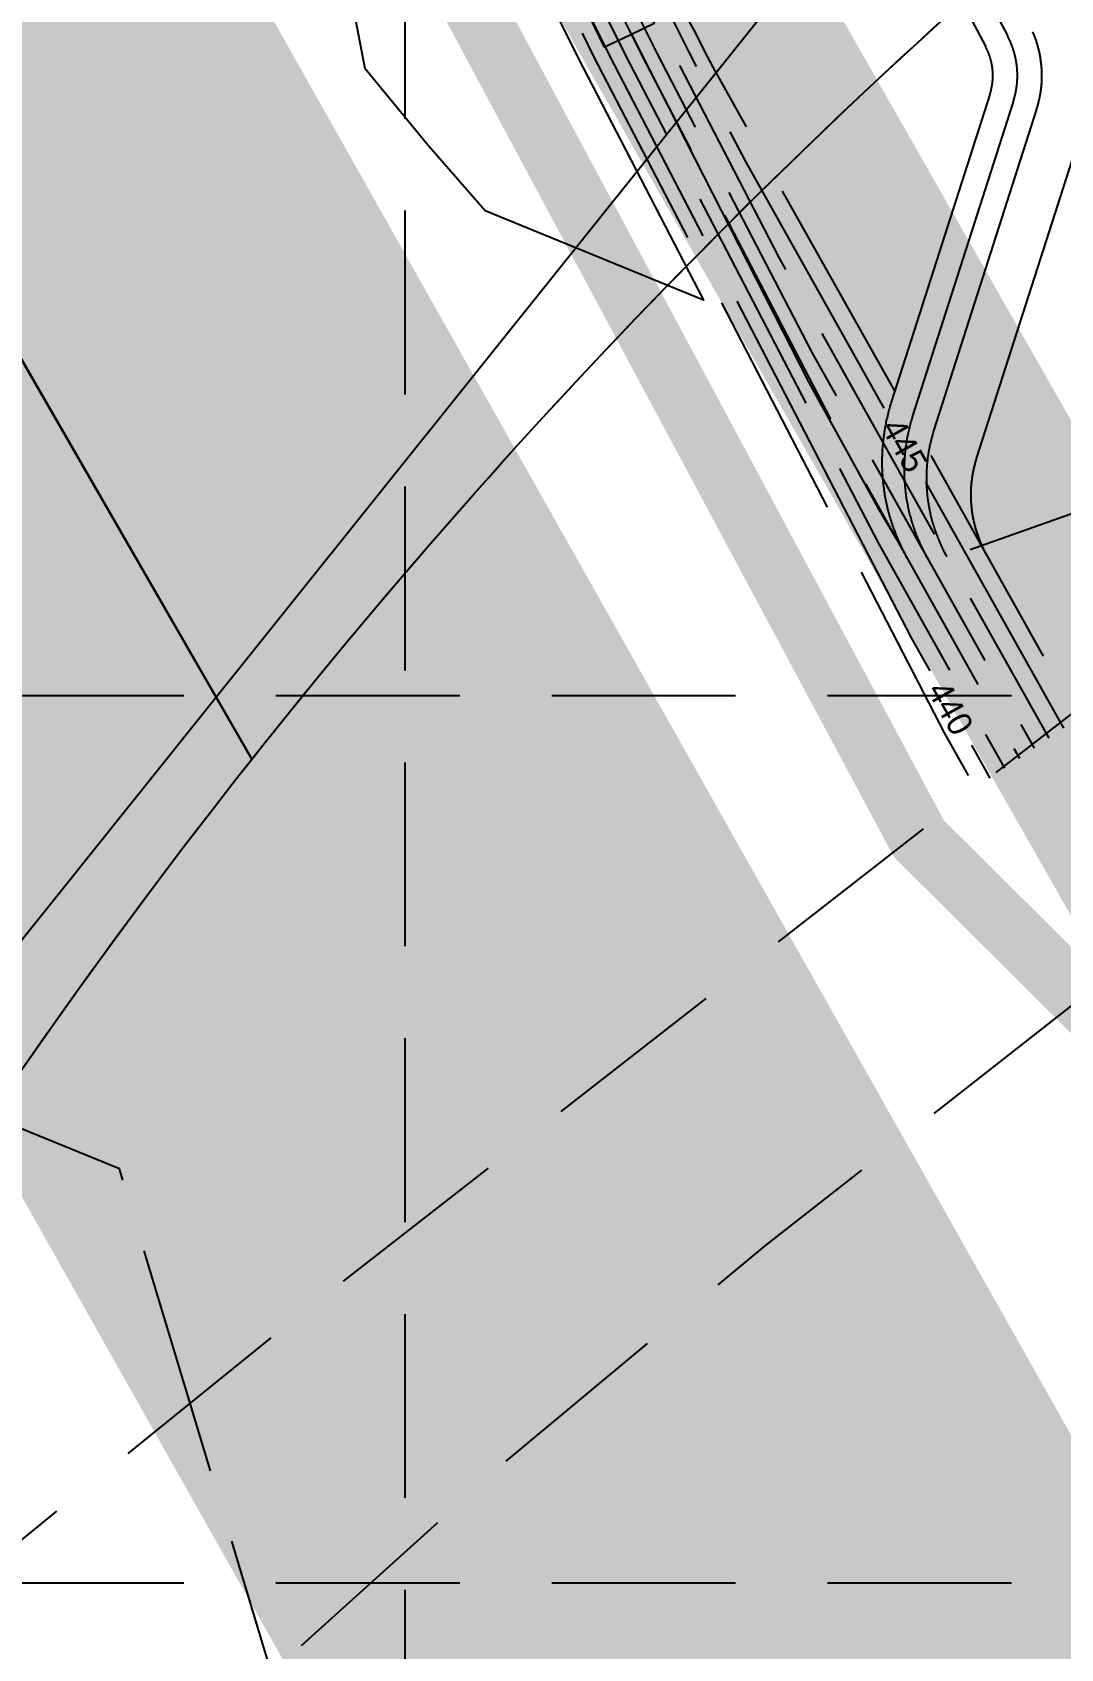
# Model space of a CAD drawing. Header units: inches. Extents: x 2439273 to 2445077, y 7048639 to 7057917.
# Drawn here: x 2441680 to 2441847.8, y 7051819.7 to 7052083.4 of the extents above; entities that cross this region are included whole.
import ezdxf
from ezdxf.enums import TextEntityAlignment as Align

# ---------------------------------------------------------------- set-up
doc = ezdxf.new("R2010")
doc.units = ezdxf.units.IN
doc.header["$LTSCALE"] = 300
doc.header["$MEASUREMENT"] = 0
for name, pattern in [('CONTINUOUS_LINE', [2, 1, 1]), ('DASHED', [0.29, 0.25, -0.04]), ('DASHED2', [0.15, 0.1, -0.05]), ('DASHEDX2', [0.165, 0.125, -0.04]), ('HIDDEN', [0.375, 0.25, -0.125]), ('PHANTOM', [4.25, 3.5, -0.15, 0.15, -0.15, 0.15, -0.15])]:
    doc.linetypes.add(name, pattern=pattern)
for name, color, linetype in [('BOUNDARY', 24, 'PHANTOM'), ('EC', 43, 'DASHEDX2'), ('GRID', 254, 'HIDDEN'), ('LIMITS OF DISTURBANCE', 1, 'HIDDEN'), ('new', 3, 'Continuous'), ('PC', 43, 'DASHEDX2'), ('SILT FENCE', 200, 'Continuous'), ('Water', 5, 'PHANTOM')]:
    doc.layers.add(name, color=color, linetype=linetype)
doc.styles.add('symbol', font='symbol.shx')
doc.styles.add('TMODELF', font='tmodelf')
doc.linetypes.add('DEPRESSION', pattern='A,0.3,["%",symbol,S=0.05,R=180,X=0,Y=0],0.0001', length=0.3001)

msp = doc.modelspace()

# ---------------------------------------------------------------- linework, layer by layer
at = {"layer": 'BOUNDARY', "color": 7, "linetype": 'Continuous', "flags": 128}
for points in [[(2439952.93, 7053246.62), (2440002.73, 7053222.27), (2440056.92, 7053191.91), (2440113.55, 7053161.36), (2440285.63, 7053057.1), (2440440.05, 7052956.92), (2440534.04, 7052906.77), (2440687.71, 7052798.65), (2440693.73, 7052957.37), (2441215.98, 7052645.2), (2441215.98, 7052645.2, -0.127927), (2441475.59, 7052381.5), (2441475.59, 7052381.5), (2441715.85, 7051964.87)], [(2441600.08, 7051780.65), (2441600.08, 7051780.65, -0.113786), (2441884.27, 7052132.52), (2441884.27, 7052132.52)]]:
    msp.add_lwpolyline(points, format="xyb", dxfattribs=at)
msp.add_lwpolyline([(2441715.85, 7051964.87), (2441475.59, 7052381.5)], dxfattribs=at)
at = {"layer": 'EC', "color": 43, "linetype": 'DASHEDX2', "flags": 128}
for points in [[(2439858.44, 7053559.14), (2439869.32, 7053554.11), (2439870.19, 7053552.5), (2439876.89, 7053548.84), (2439899.14, 7053537.8), (2439900.95, 7053537.97), (2439905.53, 7053558.32), (2439909.7, 7053582.72), (2439912.44, 7053580.97), (2439920.3, 7053580.82), (2439923.35, 7053562.35), (2439925.52, 7053548.37), (2439930.08, 7053521.34), (2439949.03, 7053512.33), (2439999.07, 7053490.27), (2440007.38, 7053486.6), (2440008.98, 7053487.05), (2440022.72, 7053483.64), (2440092.81, 7053471.33), (2440168.53, 7053430.82), (2440182.05, 7053423.55), (2440258.51, 7053377.1), (2440263.4, 7053375.98), (2440265.17, 7053375.56), (2440340.47, 7053352.25), (2440359.89, 7053350.51), (2440429.81, 7053302.24), (2440443.12, 7053298.9), (2440505.05, 7053268.47), (2440530.45, 7053273.98), (2440545.73, 7053246.76), (2440579.11, 7053192.24), (2440590.63, 7053185.45), (2440638.03, 7053154.67), (2440656.17, 7053144.79), (2440718.59, 7053097.43), (2440734.93, 7053086.39), (2440801.47, 7053043.06), (2440822.79, 7053030.02), (2440919.75, 7052966.53), (2440987.77, 7052923.52), (2440989.53, 7052922.42), (2441039.58, 7052893.17), (2441151.27, 7052827.61), (2441160.05, 7052821.71), (2441237.17, 7052773.82), (2441253.38, 7052764.7), (2441254.85, 7052766.44), (2441266.5, 7052775.88), (2441259.36, 7052763.44), (2441265.37, 7052758.54), (2441281.94, 7052745.15), (2441370.2, 7052675.95), (2441385.42, 7052663.64), (2441462.13, 7052591.48), (2441476.42, 7052577.92), (2441525.51, 7052523.87), (2441528.42, 7052520.44), (2441574.35, 7052428.81), (2441577.4, 7052423.05), (2441577.53, 7052420.29), (2441583.52, 7052420.87), (2441610.47, 7052429.51), (2441619.68, 7052458.05), (2441650.07, 7052451.11), (2441643.28, 7052428.14), (2441633.55, 7052410.26), (2441633.57, 7052407.03), (2441617.22, 7052399.81), (2441615.66, 7052399.97), (2441587.02, 7052407.21), (2441579.12, 7052406.28), (2441579.68, 7052403.69), (2441554.22, 7052368.97), (2441544.28, 7052356.27), (2441527.71, 7052333.49), (2441542.01, 7052317.23), (2441546.52, 7052311.87), (2441554.08, 7052311.81), (2441560.68, 7052309.25), (2441596.81, 7052309.04), (2441599.39, 7052312.02), (2441605.06, 7052315.98), (2441607.22, 7052309.58), (2441652.47, 7052311.35), (2441688.68, 7052262.06), (2441691.68, 7052259.09), (2441696.04, 7052250.53), (2441693.87, 7052258.49), (2441693.64, 7052269.22), (2441688.35, 7052287.07), (2441682.33, 7052298.35), (2441667.95, 7052344.88), (2441666.68, 7052350.46), (2441646.28, 7052367.68), (2441637.52, 7052375.43), (2441663.02, 7052403.94), (2441712.38, 7052437.92), (2441741.06, 7052457.65), (2441762.88, 7052472.5), (2441753.01, 7052461.47), (2441744.83, 7052452.97), (2441723.4, 7052429.66), (2441735.08, 7052427.48), (2441744.89, 7052373.72), (2441755.57, 7052359.71), (2441771.56, 7052308.98), (2441741.58, 7052283.03), (2441739.23, 7052266.5), (2441730.47, 7052253.72), (2441770.69, 7052114.84), (2441788.16, 7052083.4), (2441789.64, 7052080.42), (2441791.03, 7052077.74), (2441850.64, 7051971.56)], [(2439856.82, 7053549.54), (2439857.29, 7053549.23), (2439857.75, 7053548.9), (2439858.21, 7053548.54), (2439858.65, 7053548.16), (2439859.09, 7053547.75), (2439859.51, 7053547.33), (2439859.93, 7053546.88), (2439860.33, 7053546.41), (2439860.72, 7053545.91), (2439861.1, 7053545.39), (2439861.46, 7053544.85), (2439861.8, 7053544.29), (2439862.13, 7053543.71), (2439862.45, 7053543.1), (2439862.74, 7053542.47), (2439863.02, 7053541.89), (2439875.15, 7053540.2), (2439903.25, 7053526.26), (2439906.56, 7053526.56), (2439907.06, 7053528.8), (2439907.91, 7053528.78), (2439920.03, 7053526.77), (2439921.97, 7053515.26), (2439968.37, 7053493.2), (2439979.98, 7053488.08), (2440004.08, 7053477.42), (2440008.75, 7053478.74), (2440048.63, 7053468.84), (2440083.05, 7053462.79), (2440120.23, 7053442.9), (2440183.97, 7053408.61), (2440214.56, 7053390.02), (2440258.6, 7053370.09), (2440290.61, 7053345.17), (2440338.64, 7053314.13), (2440371, 7053283.8), (2440414.82, 7053260.15), (2440456.25, 7053246.99), (2440496.57, 7053223.85), (2440560.26, 7053183.45), (2440582.24, 7053170.51), (2440593.35, 7053163.3), (2440663.76, 7053124.96), (2440698.17, 7053098.85), (2440750.9, 7053063.24), (2440787.84, 7053039.18), (2440858.01, 7052996.29), (2440910.43, 7052961.96), (2440947.21, 7052938.71), (2441023.97, 7052891), (2441050.69, 7052875.39), (2441110.3, 7052840.4), (2441153.12, 7052811.62), (2441194.56, 7052785.89), (2441272.54, 7052742), (2441273.55, 7052743.19), (2441279.22, 7052738.57), (2441288.44, 7052731.12), (2441337.56, 7052692.6), (2441382.79, 7052655.99), (2441424.17, 7052617.07), (2441472.07, 7052571.64), (2441501.56, 7052539.17), (2441522.32, 7052514.73), (2441551.54, 7052456.44), (2441570.51, 7052420.66), (2441570.83, 7052413.68), (2441571.91, 7052408.74), (2441556.22, 7052387.35), (2441528.38, 7052351.76), (2441518.52, 7052338.2), (2441541.37, 7052312.21), (2441544.15, 7052308.9), (2441548.82, 7052308.87), (2441564.49, 7052302.79), (2441587.67, 7052302.65), (2441618.2, 7052297.52), (2441646.53, 7052298.63), (2441665.39, 7052272.96), (2441694.81, 7052243.86), (2441702.9, 7052227.99), (2441754.95, 7052134.35), (2441781.91, 7052080.01), (2441807.22, 7052031.19), (2441843.45, 7051966.65)], [(2439862, 7053550.22), (2439865.15, 7053548.76), (2439865.4, 7053548.3), (2439867.34, 7053547.24), (2439901.88, 7053530.11), (2439904.69, 7053530.36), (2439908.31, 7053546.43), (2439914.39, 7053546.3), (2439919.94, 7053545.38), (2439924.68, 7053517.29), (2439961.92, 7053499.58), (2439986.34, 7053488.81), (2440005.18, 7053480.48), (2440008.83, 7053481.51), (2440039.99, 7053473.77), (2440086.3, 7053465.64), (2440136.33, 7053438.88), (2440183.33, 7053413.59), (2440231.22, 7053384.5), (2440260.31, 7053371.33), (2440281.46, 7053354.86), (2440340.54, 7053316.69), (2440358.57, 7053299.79), (2440422.34, 7053265.38), (2440447.49, 7053257.38), (2440501.49, 7053226.4), (2440539.12, 7053202.53), (2440585.03, 7053175.49), (2440608.24, 7053160.42), (2440661.23, 7053131.57), (2440704.98, 7053098.38), (2440745.58, 7053070.96), (2440792.38, 7053040.48), (2440846.27, 7053007.53), (2440913.54, 7052963.48), (2440960.73, 7052933.64), (2441012.49, 7052901.47), (2441046.98, 7052881.32), (2441123.95, 7052836.14), (2441155.43, 7052814.98), (2441208.77, 7052781.87), (2441266.16, 7052749.56), (2441267.43, 7052751.07), (2441274.6, 7052745.23), (2441286.27, 7052735.79), (2441348.44, 7052687.05), (2441383.67, 7052658.54), (2441436.82, 7052608.54), (2441473.52, 7052573.73), (2441509.54, 7052534.07), (2441524.35, 7052516.63), (2441559.14, 7052447.23), (2441572.81, 7052421.46), (2441573.2, 7052413.02), (2441574.5, 7052407.06), (2441555.55, 7052381.22), (2441533.68, 7052353.27), (2441521.58, 7052336.63), (2441541.58, 7052313.89), (2441544.94, 7052309.89), (2441550.57, 7052309.85), (2441563.22, 7052304.95), (2441591.53, 7052304.78), (2441611.49, 7052301.42), (2441648.51, 7052302.87), (2441673.15, 7052269.33), (2441693.77, 7052248.94), (2441703.48, 7052229.87), (2441766.02, 7052117.37), (2441784.49, 7052080.15), (2441801.82, 7052046.71), (2441845.85, 7051968.29)], [(2440582.43, 7053164.01), (2440666.3, 7053118.35), (2440691.37, 7053099.32), (2440756.23, 7053055.53), (2440783.3, 7053037.89), (2440869.75, 7052985.05), (2440907.33, 7052960.44), (2440933.69, 7052943.77), (2441035.46, 7052880.52), (2441054.39, 7052869.46), (2441096.64, 7052844.66), (2441150.81, 7052808.26), (2441180.36, 7052789.91), (2441278.93, 7052734.43), (2441279.67, 7052735.31), (2441283.83, 7052731.91), (2441290.6, 7052726.44), (2441326.69, 7052698.15), (2441381.92, 7052653.44), (2441411.52, 7052625.6), (2441470.63, 7052569.54), (2441493.58, 7052544.27), (2441520.28, 7052512.83), (2441543.93, 7052465.65), (2441568.21, 7052419.87), (2441568.46, 7052414.33), (2441569.32, 7052410.42), (2441556.89, 7052393.48), (2441523.08, 7052350.26), (2441515.45, 7052339.77), (2441541.16, 7052310.54), (2441543.36, 7052307.91), (2441547.06, 7052307.89), (2441565.75, 7052300.64), (2441583.81, 7052300.53), (2441624.91, 7052293.62), (2441644.55, 7052294.38), (2441657.62, 7052276.59), (2441695.86, 7052238.78), (2441702.31, 7052226.11), (2441743.88, 7052151.33), (2441779.34, 7052079.87), (2441812.62, 7052015.68), (2441841.06, 7051965.01)], [(2440616.19, 7053140.4), (2440668.83, 7053111.74), (2440684.57, 7053099.8), (2440761.55, 7053047.81), (2440778.76, 7053036.6), (2440881.49, 7052973.8), (2440904.22, 7052958.92), (2440920.17, 7052948.83), (2441046.94, 7052870.05), (2441058.09, 7052863.53), (2441082.98, 7052848.92), (2441148.5, 7052804.9), (2441166.16, 7052793.93), (2441285.32, 7052726.86), (2441285.79, 7052727.42), (2441288.45, 7052725.26), (2441292.77, 7052721.76), (2441315.81, 7052703.7), (2441381.04, 7052650.89), (2441398.87, 7052634.13), (2441469.18, 7052567.45), (2441485.59, 7052549.37), (2441518.25, 7052510.92), (2441536.32, 7052474.86), (2441565.91, 7052419.07), (2441566.1, 7052414.99), (2441566.73, 7052412.1), (2441557.56, 7052399.6), (2441517.78, 7052348.75), (2441512.39, 7052341.34), (2441540.94, 7052308.86), (2441542.57, 7052306.92), (2441545.31, 7052306.9), (2441567.02, 7052298.48), (2441579.95, 7052298.41), (2441631.62, 7052289.72), (2441642.57, 7052290.14), (2441649.85, 7052280.23), (2441696.9, 7052233.7), (2441701.73, 7052224.23), (2441732.81, 7052168.31), (2441776.76, 7052079.73), (2441818.01, 7052000.16), (2441838.66, 7051963.38)], [(2441778.47, 7051647.45), (2441805.7, 7051784.48), (2441733.07, 7051769.23), (2441694.24, 7051898.02), (2441668.28, 7051908.64), (2441604.67, 7051981.26), (2441570.94, 7052022.28), (2441544.3, 7052066.79), (2441543.9, 7052067.5), (2441494.82, 7052193.69), (2441490.11, 7052209.15), (2441490.93, 7052211.3), (2441542.29, 7052265.38), (2441543.11, 7052266.16), (2441543.1, 7052266.18), (2441543.03, 7052266.29), (2441531.44, 7052279.45), (2441507.41, 7052320.61), (2441496.53, 7052339.62), (2441447.29, 7052347.04), (2441418.74, 7052389.4), (2441347.01, 7052467.5), (2441368.49, 7052501.11), (2441421.5, 7052605.73), (2441466.28, 7052563.26), (2441469.63, 7052559.57), (2441514.18, 7052507.12), (2441521.11, 7052493.28), (2441561.31, 7052417.48), (2441561.37, 7052416.3), (2441561.55, 7052415.47), (2441558.9, 7052411.86), (2441507.18, 7052345.75), (2441506.26, 7052344.48), (2441540.52, 7052305.51), (2441541, 7052304.95), (2441541.8, 7052304.94), (2441569.56, 7052294.17), (2441572.22, 7052294.16), (2441598.98, 7052289.66), (2441666.11, 7052256.06), (2441698.99, 7052223.55), (2441700.56, 7052220.47), (2441710.67, 7052202.28), (2441771.61, 7052079.46), (2441828.81, 7051969.13), (2441833.87, 7051960.1)]]:
    msp.add_lwpolyline(points, dxfattribs=at)
at = {"layer": 'EC', "color": 43, "linetype": 'DASHED', "flags": 128}
for points in [[(2441586.23, 7052412.11), (2441575.88, 7052410.9), (2441577.09, 7052405.37), (2441554.89, 7052375.1), (2441538.98, 7052354.77), (2441524.64, 7052335.06), (2441541.79, 7052315.56), (2441545.73, 7052310.88), (2441552.32, 7052310.83), (2441561.95, 7052307.1), (2441595.39, 7052306.9), (2441604.78, 7052305.32), (2441650.49, 7052307.11), (2441680.92, 7052265.69), (2441692.72, 7052254.02), (2441704.07, 7052231.76), (2441777.09, 7052100.39), (2441787.06, 7052080.28), (2441796.42, 7052062.22), (2441818.94, 7052022.12)], [(2441557.04, 7052404.2), (2441512.48, 7052347.25), (2441509.32, 7052342.91), (2441540.73, 7052307.19), (2441541.79, 7052305.93), (2441543.55, 7052305.92), (2441568.29, 7052296.33), (2441576.08, 7052296.28), (2441638.34, 7052285.81), (2441640.59, 7052285.9), (2441642.09, 7052283.86), (2441697.95, 7052228.63), (2441701.14, 7052222.35), (2441721.74, 7052185.3), (2441774.19, 7052079.6), (2441823.41, 7051984.64), (2441826.44, 7051979.24)], [(2441825.73, 7052010.03), (2441848.24, 7051969.92)], [(2441833.23, 7051967.15), (2441836.27, 7051961.74)]]:
    msp.add_lwpolyline(points, dxfattribs=at)
at = {"layer": 'EC', "color": 43, "linetype": 'DEPRESSION', "flags": 128}
msp.add_lwpolyline([(2441711.86, 7052194.54), (2441769.04, 7052079.32), (2441789.55, 7052039.75), (2441753.91, 7052054.32), (2441744.6, 7052064.95), (2441734.32, 7052077.45), (2441711.86, 7052194.54)], close=True, dxfattribs=at)
at = {"layer": 'GRID', "linetype": 'HIDDEN', "ltscale": 0.4}
for p, q in [((2441740.84, 7049369.33), (2441740.84, 7057765.42)), ((2439424.76, 7051975.23), (2444925.44, 7051975.23)), ((2439424.76, 7051830.48), (2444925.44, 7051830.48))]:
    msp.add_line(p, q, dxfattribs=at)
at = {"layer": 'LIMITS OF DISTURBANCE', "linetype": 'HIDDEN', "ltscale": 0.5, "const_width": 10, "flags": 128}
msp.add_lwpolyline([(2442127.26, 7051363.13), (2442204.09, 7051407.4), (2442248.38, 7051334.22), (2442321.6, 7051300.79), (2442978.74, 7051264.65), (2442873.88, 7051467.94), (2442844.44, 7051663.98), (2442837.95, 7051847.23), (2442855.8, 7052101.84), (2442920.69, 7052448.89), (2442846.06, 7052487.81), (2442745.47, 7052429.43), (2442638.38, 7052301.31), (2442479.38, 7052533.22), (2442601.96, 7052602.51), (2442577.23, 7052676.96), (2442623.92, 7052843.85), (2442677.39, 7052988.58), (2442817.73, 7052854.99), (2442880.11, 7052869.46), (2442848.94, 7052940.23), (2441864.58, 7054261.3), (2440019.52, 7054269.21), (2440021.06, 7054291.38), (2439890.93, 7054291.38), (2439873.84, 7053725.81), (2439992.24, 7053477.48), (2440095.11, 7053461.96), (2440589.34, 7053162.55), (2441040.79, 7052879.46), (2441280.09, 7052734.83), (2441479.14, 7052560.14), (2441546.56, 7052439.76), (2441527.16, 7052421.21), (2441549.25, 7052380.14), (2441642.5, 7052242.64), (2441664.33, 7052251.23), (2441824.68, 7051951.87), (2441858.86, 7051917.87), (2441968.47, 7052034.67), (2442364.55, 7052357.17), (2442528.26, 7052145), (2442257.34, 7051826.22), (2442200.93, 7051726.79), (2442147.48, 7051624.4), (2442128.18, 7051520.52), (2442178.81, 7051440.13), (2442105.98, 7051398.87), (2442104.54, 7051397.79), (2442122.55, 7051359.6)], close=True, dxfattribs=at)
at = {"layer": 'new', "color": 3, "linetype": 'Continuous', "flags": 128}
msp.add_lwpolyline([(2441289.54, 7051575.25), (2441328.35, 7051607.02), (2441505.77, 7051755.74), (2441595.35, 7051831.79), (2441798.77, 7052085.82), (2441984.9, 7052317.12), (2442210.74, 7052600.11), (2442422.81, 7052864.7), (2442642.04, 7053138.47), (2443656.45, 7054406.17), (2443988.28, 7054583.22), (2444082, 7054633.72)], dxfattribs=at)
at = {"layer": 'new', "color": 7, "linetype": 'DASHED2', "flags": 128}
for points in [[(2441252.31, 7051470.09), (2441410.85, 7051612.48), (2441464.19, 7051658.75), (2441555.46, 7051736.58), (2441622.92, 7051792.75), (2441719.22, 7051870.64), (2441821.96, 7051950.78), (2441944.16, 7052045.67), (2442078.5, 7052150.54), (2442233.74, 7052271.81), (2442376.54, 7052383.03), (2442531.19, 7052503.77), (2442591.47, 7052554.52), (2442674.47, 7052630.74), (2442772.95, 7052722.24), (2442880.13, 7052822.64), (2442937.29, 7052875.2), (2442907.76, 7052911.54), (2443050.83, 7053024.32), (2443096.69, 7053062.24)], [(2443220.42, 7053062.24), (2443105.73, 7052955.21), (2443010.8, 7052866.92), (2442887.81, 7052751.37), (2442756.05, 7052628.89), (2442653.9, 7052534.32), (2442566.55, 7052452.06), (2442412.79, 7052307.6), (2442339.12, 7052239.28), (2442224.19, 7052132.13), (2442178.69, 7052180.71), (2442051.68, 7052082.35), (2441917.18, 7051977.61), (2441799.56, 7051885.47), (2441757.59, 7051850.61), (2441722.88, 7051819.3), (2441654.31, 7051759.37), (2441569.77, 7051684.48), (2441481.5, 7051609), (2441436.6, 7051569.73), (2441291.85, 7051440.11), (2441291, 7051440.73)]]:
    msp.add_lwpolyline(points, dxfattribs=at)
at = {"layer": 'new', "color": 3, "linetype": 'PHANTOM', "flags": 128}
msp.add_lwpolyline([(2441600.08, 7051780.65), (2441600.08, 7051780.65, -0.113786), (2441884.27, 7052132.52), (2441884.27, 7052132.52)], format="xyb", dxfattribs=at)
at = {"layer": 'new', "color": 3, "linetype": 'CONTINUOUS_LINE', "flags": 128}
msp.add_lwpolyline([(2441833.04, 7051999.05), (2441861.28, 7052009.04), (2441868.62, 7052014.26)], dxfattribs=at)
at = {"layer": 'PC', "color": 24, "linetype": 'Continuous', "flags": 128}
for points in [[(2440078.66, 7053515.49), (2440302.18, 7053397.99), (2440501.51, 7053273), (2440700.55, 7053160.31), (2440899.99, 7053031.05), (2441097.81, 7052908.95), (2441300.27, 7052784.87), (2441509.46, 7052609.61), (2441710.98, 7052292.61), (2441824.14, 7052111.17), (2441839.11, 7052082.91)], [(2440076.8, 7053511.94), (2440300.18, 7053394.52), (2440499.46, 7053269.56), (2440698.48, 7053156.88), (2440897.86, 7053027.67), (2441095.71, 7052905.55), (2441297.93, 7052781.62), (2441506.41, 7052606.94), (2441707.6, 7052290.47), (2441820.67, 7052109.17), (2441835.58, 7052081.04)], [(2441843.88, 7052070.86), (2441843.92, 7052071), (2441843.97, 7052071.13), (2441844.01, 7052071.27), (2441844.05, 7052071.41), (2441844.09, 7052071.55), (2441844.12, 7052071.69), (2441844.16, 7052071.82), (2441844.2, 7052071.96), (2441844.23, 7052072.1), (2441844.26, 7052072.24), (2441844.3, 7052072.38), (2441844.33, 7052072.52), (2441844.36, 7052072.66), (2441844.39, 7052072.8), (2441844.41, 7052072.94), (2441844.44, 7052073.09), (2441844.47, 7052073.23), (2441844.49, 7052073.37), (2441844.51, 7052073.51), (2441844.54, 7052073.65), (2441844.56, 7052073.79), (2441844.58, 7052073.94), (2441844.6, 7052074.08), (2441844.61, 7052074.22), (2441844.63, 7052074.36), (2441844.65, 7052074.51), (2441844.66, 7052074.65), (2441844.67, 7052074.79), (2441844.68, 7052074.93), (2441844.7, 7052075.08), (2441844.7, 7052075.22), (2441844.71, 7052075.36), (2441844.72, 7052075.51), (2441844.73, 7052075.65), (2441844.73, 7052075.79), (2441844.74, 7052075.94), (2441844.74, 7052076.08), (2441844.74, 7052076.22), (2441844.74, 7052076.37), (2441844.74, 7052076.51), (2441844.74, 7052076.66), (2441844.73, 7052076.8), (2441844.73, 7052076.94), (2441844.73, 7052077.09), (2441844.72, 7052077.23), (2441844.71, 7052077.37), (2441844.7, 7052077.52), (2441844.69, 7052077.66), (2441844.68, 7052077.8), (2441844.67, 7052077.94), (2441844.66, 7052078.09), (2441844.64, 7052078.23), (2441844.63, 7052078.37), (2441844.61, 7052078.52), (2441844.59, 7052078.66), (2441844.57, 7052078.8), (2441844.55, 7052078.94), (2441844.53, 7052079.08), (2441844.51, 7052079.23), (2441844.49, 7052079.37), (2441844.46, 7052079.51), (2441844.44, 7052079.65), (2441844.41, 7052079.79), (2441844.38, 7052079.93), (2441844.35, 7052080.07), (2441844.32, 7052080.21), (2441844.29, 7052080.35), (2441844.26, 7052080.49), (2441844.22, 7052080.63), (2441844.19, 7052080.77), (2441844.15, 7052080.91), (2441844.12, 7052081.05), (2441844.08, 7052081.19), (2441844.04, 7052081.33), (2441844, 7052081.46), (2441843.96, 7052081.6), (2441843.92, 7052081.74), (2441843.87, 7052081.88), (2441843.83, 7052082.01), (2441843.78, 7052082.15), (2441843.74, 7052082.28), (2441843.69, 7052082.42), (2441843.64, 7052082.55), (2441843.59, 7052082.69), (2441843.54, 7052082.82), (2441843.49, 7052082.96), (2441843.43, 7052083.09), (2441843.38, 7052083.22), (2441843.32, 7052083.36), (2441843.27, 7052083.49)], [(2441777.76, 7052083.07), (2441789.55, 7052059.99), (2441806.69, 7052026.27), (2441817.91, 7052005.96), (2441821.77, 7051999.51)], [(2441836.26, 7052073.3), (2441836.29, 7052073.38), (2441836.31, 7052073.45), (2441836.33, 7052073.53), (2441836.36, 7052073.61), (2441836.38, 7052073.68), (2441836.4, 7052073.76), (2441836.42, 7052073.84), (2441836.44, 7052073.91), (2441836.46, 7052073.99), (2441836.48, 7052074.07), (2441836.49, 7052074.15), (2441836.51, 7052074.22), (2441836.53, 7052074.3), (2441836.54, 7052074.38), (2441836.56, 7052074.46), (2441836.57, 7052074.54), (2441836.59, 7052074.62), (2441836.6, 7052074.69), (2441836.61, 7052074.77), (2441836.63, 7052074.85), (2441836.64, 7052074.93), (2441836.65, 7052075.01), (2441836.66, 7052075.09), (2441836.67, 7052075.17), (2441836.68, 7052075.25), (2441836.69, 7052075.33), (2441836.7, 7052075.41), (2441836.7, 7052075.49), (2441836.71, 7052075.56), (2441836.72, 7052075.64), (2441836.72, 7052075.72), (2441836.73, 7052075.8), (2441836.73, 7052075.88), (2441836.73, 7052075.96), (2441836.74, 7052076.04), (2441836.74, 7052076.12), (2441836.74, 7052076.2), (2441836.74, 7052076.28), (2441836.74, 7052076.36), (2441836.74, 7052076.44), (2441836.74, 7052076.52), (2441836.74, 7052076.6), (2441836.73, 7052076.68), (2441836.73, 7052076.76), (2441836.73, 7052076.84), (2441836.72, 7052076.92), (2441836.72, 7052077), (2441836.71, 7052077.08), (2441836.71, 7052077.16), (2441836.7, 7052077.24), (2441836.69, 7052077.32), (2441836.69, 7052077.4), (2441836.68, 7052077.48), (2441836.67, 7052077.55), (2441836.66, 7052077.63), (2441836.65, 7052077.71), (2441836.64, 7052077.79), (2441836.62, 7052077.87), (2441836.61, 7052077.95), (2441836.6, 7052078.03), (2441836.59, 7052078.11), (2441836.57, 7052078.19), (2441836.56, 7052078.26), (2441836.54, 7052078.34), (2441836.52, 7052078.42), (2441836.51, 7052078.5), (2441836.49, 7052078.58), (2441836.47, 7052078.65), (2441836.45, 7052078.73), (2441836.43, 7052078.81), (2441836.41, 7052078.89), (2441836.39, 7052078.96), (2441836.37, 7052079.04), (2441836.35, 7052079.12), (2441836.33, 7052079.19), (2441836.31, 7052079.27), (2441836.28, 7052079.35), (2441836.26, 7052079.42), (2441836.23, 7052079.5), (2441836.21, 7052079.57), (2441836.18, 7052079.65), (2441836.16, 7052079.72), (2441836.13, 7052079.8), (2441836.1, 7052079.87), (2441836.07, 7052079.95), (2441836.04, 7052080.02), (2441836.01, 7052080.1), (2441835.98, 7052080.17), (2441835.95, 7052080.24), (2441835.92, 7052080.32), (2441835.89, 7052080.39), (2441835.86, 7052080.46), (2441835.82, 7052080.53), (2441835.79, 7052080.61), (2441835.76, 7052080.68), (2441835.72, 7052080.75), (2441835.69, 7052080.82), (2441835.65, 7052080.89), (2441835.61, 7052080.96), (2441835.58, 7052081.04)], [(2441840.07, 7052072.08), (2441840.11, 7052072.19), (2441840.14, 7052072.29), (2441840.17, 7052072.4), (2441840.2, 7052072.51), (2441840.23, 7052072.62), (2441840.26, 7052072.72), (2441840.29, 7052072.83), (2441840.32, 7052072.94), (2441840.34, 7052073.05), (2441840.37, 7052073.16), (2441840.4, 7052073.26), (2441840.42, 7052073.37), (2441840.44, 7052073.48), (2441840.47, 7052073.59), (2441840.49, 7052073.7), (2441840.51, 7052073.81), (2441840.53, 7052073.92), (2441840.55, 7052074.03), (2441840.56, 7052074.14), (2441840.58, 7052074.25), (2441840.6, 7052074.36), (2441840.61, 7052074.47), (2441840.63, 7052074.58), (2441840.64, 7052074.69), (2441840.65, 7052074.81), (2441840.67, 7052074.92), (2441840.68, 7052075.03), (2441840.69, 7052075.14), (2441840.7, 7052075.25), (2441840.71, 7052075.36), (2441840.71, 7052075.47), (2441840.72, 7052075.58), (2441840.72, 7052075.7), (2441840.73, 7052075.81), (2441840.73, 7052075.92), (2441840.74, 7052076.03), (2441840.74, 7052076.14), (2441840.74, 7052076.25), (2441840.74, 7052076.36), (2441840.74, 7052076.48), (2441840.74, 7052076.59), (2441840.74, 7052076.7), (2441840.73, 7052076.81), (2441840.73, 7052076.92), (2441840.72, 7052077.03), (2441840.72, 7052077.15), (2441840.71, 7052077.26), (2441840.7, 7052077.37), (2441840.69, 7052077.48), (2441840.69, 7052077.59), (2441840.68, 7052077.7), (2441840.66, 7052077.81), (2441840.65, 7052077.92), (2441840.64, 7052078.04), (2441840.63, 7052078.15), (2441840.61, 7052078.26), (2441840.59, 7052078.37), (2441840.58, 7052078.48), (2441840.56, 7052078.59), (2441840.54, 7052078.7), (2441840.52, 7052078.81), (2441840.5, 7052078.92), (2441840.48, 7052079.03), (2441840.46, 7052079.14), (2441840.44, 7052079.25), (2441840.41, 7052079.36), (2441840.39, 7052079.46), (2441840.36, 7052079.57), (2441840.34, 7052079.68), (2441840.31, 7052079.79), (2441840.28, 7052079.9), (2441840.26, 7052080.01), (2441840.23, 7052080.11), (2441840.2, 7052080.22), (2441840.16, 7052080.33), (2441840.13, 7052080.44), (2441840.1, 7052080.54), (2441840.07, 7052080.65), (2441840.03, 7052080.75), (2441839.99, 7052080.86), (2441839.96, 7052080.97), (2441839.92, 7052081.07), (2441839.88, 7052081.18), (2441839.84, 7052081.28), (2441839.8, 7052081.38), (2441839.76, 7052081.49), (2441839.72, 7052081.59), (2441839.68, 7052081.7), (2441839.64, 7052081.8), (2441839.59, 7052081.9), (2441839.55, 7052082), (2441839.5, 7052082.11), (2441839.46, 7052082.21), (2441839.41, 7052082.31), (2441839.36, 7052082.41), (2441839.31, 7052082.51), (2441839.26, 7052082.61), (2441839.21, 7052082.71), (2441839.16, 7052082.81), (2441839.11, 7052082.91)], [(2441836.26, 7052073.3), (2441820.17, 7052023.08)], [(2441840.07, 7052072.08), (2441823.65, 7052020.83)], [(2441843.88, 7052070.86), (2441827.13, 7052018.58)], [(2441851.5, 7052068.42), (2441834.08, 7052014.08)], [(2441820.17, 7052023.08), (2441820.09, 7052022.83), (2441820.01, 7052022.58), (2441819.94, 7052022.32), (2441819.86, 7052022.07), (2441819.79, 7052021.82), (2441819.72, 7052021.57), (2441819.66, 7052021.31), (2441819.59, 7052021.06), (2441819.53, 7052020.8), (2441819.47, 7052020.54), (2441819.41, 7052020.29), (2441819.35, 7052020.03), (2441819.3, 7052019.77), (2441819.25, 7052019.52), (2441819.2, 7052019.26), (2441819.15, 7052019), (2441819.1, 7052018.74), (2441819.06, 7052018.48), (2441819.02, 7052018.22), (2441818.98, 7052017.96), (2441818.94, 7052017.7), (2441818.91, 7052017.44), (2441818.87, 7052017.18), (2441818.84, 7052016.92), (2441818.82, 7052016.66), (2441818.79, 7052016.4), (2441818.76, 7052016.13), (2441818.74, 7052015.87), (2441818.72, 7052015.61), (2441818.7, 7052015.35), (2441818.69, 7052015.08), (2441818.68, 7052014.82), (2441818.66, 7052014.56), (2441818.66, 7052014.3), (2441818.65, 7052014.03), (2441818.64, 7052013.77), (2441818.64, 7052013.51), (2441818.64, 7052013.25), (2441818.64, 7052012.98), (2441818.65, 7052012.72), (2441818.65, 7052012.46), (2441818.66, 7052012.19), (2441818.67, 7052011.93), (2441818.68, 7052011.67), (2441818.7, 7052011.41), (2441818.71, 7052011.14), (2441818.73, 7052010.88), (2441818.75, 7052010.62), (2441818.78, 7052010.36), (2441818.8, 7052010.1), (2441818.83, 7052009.83), (2441818.86, 7052009.57), (2441818.89, 7052009.31), (2441818.93, 7052009.05), (2441818.96, 7052008.79), (2441819, 7052008.53), (2441819.04, 7052008.27), (2441819.08, 7052008.01), (2441819.13, 7052007.75), (2441819.17, 7052007.49), (2441819.22, 7052007.23), (2441819.27, 7052006.98), (2441819.33, 7052006.72), (2441819.38, 7052006.46), (2441819.44, 7052006.21), (2441819.5, 7052005.95), (2441819.56, 7052005.69), (2441819.62, 7052005.44), (2441819.69, 7052005.18), (2441819.76, 7052004.93), (2441819.83, 7052004.68), (2441819.9, 7052004.42), (2441819.97, 7052004.17), (2441820.05, 7052003.92), (2441820.13, 7052003.67), (2441820.21, 7052003.42), (2441820.29, 7052003.17), (2441820.37, 7052002.92), (2441820.46, 7052002.67), (2441820.55, 7052002.42), (2441820.64, 7052002.18), (2441820.73, 7052001.93), (2441820.83, 7052001.68), (2441820.92, 7052001.44), (2441821.02, 7052001.2), (2441821.12, 7052000.95), (2441821.23, 7052000.71), (2441821.33, 7052000.47), (2441821.44, 7052000.23), (2441821.55, 7051999.99), (2441821.66, 7051999.75), (2441821.77, 7051999.51), (2441821.88, 7051999.28), (2441822, 7051999.04), (2441822.12, 7051998.81), (2441822.24, 7051998.57), (2441822.36, 7051998.34), (2441822.48, 7051998.11), (2441822.61, 7051997.88), (2441822.74, 7051997.65)], [(2441823.65, 7052020.83), (2441823.57, 7052020.6), (2441823.5, 7052020.37), (2441823.44, 7052020.15), (2441823.37, 7052019.92), (2441823.31, 7052019.69), (2441823.24, 7052019.46), (2441823.18, 7052019.23), (2441823.12, 7052019), (2441823.07, 7052018.76), (2441823.01, 7052018.53), (2441822.96, 7052018.3), (2441822.91, 7052018.07), (2441822.86, 7052017.83), (2441822.81, 7052017.6), (2441822.77, 7052017.37), (2441822.72, 7052017.13), (2441822.68, 7052016.9), (2441822.64, 7052016.66), (2441822.61, 7052016.43), (2441822.57, 7052016.19), (2441822.54, 7052015.96), (2441822.51, 7052015.72), (2441822.48, 7052015.48), (2441822.45, 7052015.25), (2441822.42, 7052015.01), (2441822.4, 7052014.77), (2441822.38, 7052014.54), (2441822.36, 7052014.3), (2441822.34, 7052014.06), (2441822.32, 7052013.82), (2441822.31, 7052013.58), (2441822.3, 7052013.35), (2441822.28, 7052013.11), (2441822.28, 7052012.87), (2441822.27, 7052012.63), (2441822.27, 7052012.39), (2441822.26, 7052012.16), (2441822.26, 7052011.92), (2441822.26, 7052011.68), (2441822.27, 7052011.44), (2441822.27, 7052011.2), (2441822.28, 7052010.96), (2441822.29, 7052010.73), (2441822.3, 7052010.49), (2441822.31, 7052010.25), (2441822.33, 7052010.01), (2441822.35, 7052009.77), (2441822.37, 7052009.54), (2441822.39, 7052009.3), (2441822.41, 7052009.06), (2441822.43, 7052008.83), (2441822.46, 7052008.59), (2441822.49, 7052008.35), (2441822.52, 7052008.12), (2441822.55, 7052007.88), (2441822.59, 7052007.64), (2441822.62, 7052007.41), (2441822.66, 7052007.17), (2441822.7, 7052006.94), (2441822.75, 7052006.7), (2441822.79, 7052006.47), (2441822.84, 7052006.24), (2441822.88, 7052006), (2441822.93, 7052005.77), (2441822.99, 7052005.54), (2441823.04, 7052005.31), (2441823.1, 7052005.07), (2441823.15, 7052004.84), (2441823.21, 7052004.61), (2441823.28, 7052004.38), (2441823.34, 7052004.15), (2441823.4, 7052003.92), (2441823.47, 7052003.69), (2441823.54, 7052003.47), (2441823.61, 7052003.24), (2441823.68, 7052003.01), (2441823.76, 7052002.79), (2441823.83, 7052002.56), (2441823.91, 7052002.33), (2441823.99, 7052002.11), (2441824.08, 7052001.89), (2441824.16, 7052001.66), (2441824.24, 7052001.44), (2441824.33, 7052001.22), (2441824.42, 7052001), (2441824.51, 7052000.78), (2441824.61, 7052000.56), (2441824.7, 7052000.34), (2441824.8, 7052000.12), (2441824.9, 7051999.91), (2441825, 7051999.69), (2441825.1, 7051999.47), (2441825.2, 7051999.26), (2441825.31, 7051999.05), (2441825.41, 7051998.83), (2441825.52, 7051998.62), (2441825.63, 7051998.41), (2441825.75, 7051998.2), (2441825.86, 7051997.99), (2441825.98, 7051997.78)], [(2441827.13, 7052018.58), (2441827.06, 7052018.38), (2441827, 7052018.17), (2441826.94, 7052017.97), (2441826.88, 7052017.76), (2441826.82, 7052017.56), (2441826.76, 7052017.35), (2441826.71, 7052017.14), (2441826.66, 7052016.94), (2441826.61, 7052016.73), (2441826.56, 7052016.52), (2441826.51, 7052016.31), (2441826.46, 7052016.1), (2441826.42, 7052015.89), (2441826.38, 7052015.68), (2441826.34, 7052015.48), (2441826.3, 7052015.27), (2441826.26, 7052015.05), (2441826.23, 7052014.84), (2441826.19, 7052014.63), (2441826.16, 7052014.42), (2441826.13, 7052014.21), (2441826.1, 7052014), (2441826.08, 7052013.79), (2441826.05, 7052013.57), (2441826.03, 7052013.36), (2441826.01, 7052013.15), (2441825.99, 7052012.94), (2441825.97, 7052012.72), (2441825.95, 7052012.51), (2441825.94, 7052012.3), (2441825.93, 7052012.08), (2441825.91, 7052011.87), (2441825.9, 7052011.66), (2441825.9, 7052011.44), (2441825.89, 7052011.23), (2441825.89, 7052011.02), (2441825.89, 7052010.8), (2441825.89, 7052010.59), (2441825.89, 7052010.38), (2441825.89, 7052010.16), (2441825.89, 7052009.95), (2441825.9, 7052009.74), (2441825.91, 7052009.52), (2441825.92, 7052009.31), (2441825.93, 7052009.09), (2441825.95, 7052008.88), (2441825.96, 7052008.67), (2441825.98, 7052008.46), (2441826, 7052008.24), (2441826.02, 7052008.03), (2441826.04, 7052007.82), (2441826.06, 7052007.61), (2441826.09, 7052007.39), (2441826.12, 7052007.18), (2441826.15, 7052006.97), (2441826.18, 7052006.76), (2441826.21, 7052006.55), (2441826.24, 7052006.34), (2441826.28, 7052006.13), (2441826.32, 7052005.92), (2441826.36, 7052005.71), (2441826.4, 7052005.5), (2441826.44, 7052005.29), (2441826.49, 7052005.08), (2441826.53, 7052004.87), (2441826.58, 7052004.66), (2441826.63, 7052004.45), (2441826.68, 7052004.25), (2441826.74, 7052004.04), (2441826.79, 7052003.83), (2441826.85, 7052003.63), (2441826.91, 7052003.42), (2441826.97, 7052003.22), (2441827.03, 7052003.01), (2441827.09, 7052002.81), (2441827.16, 7052002.6), (2441827.23, 7052002.4), (2441827.29, 7052002.2), (2441827.36, 7052002), (2441827.44, 7052001.8), (2441827.51, 7052001.6), (2441827.59, 7052001.4), (2441827.66, 7052001.2), (2441827.74, 7052001), (2441827.82, 7052000.8), (2441827.9, 7052000.6), (2441827.99, 7052000.41), (2441828.07, 7052000.21), (2441828.16, 7052000.01), (2441828.25, 7051999.82), (2441828.34, 7051999.63), (2441828.43, 7051999.43), (2441828.52, 7051999.24), (2441828.61, 7051999.05), (2441828.71, 7051998.86), (2441828.81, 7051998.67), (2441828.91, 7051998.48), (2441829.01, 7051998.29), (2441829.11, 7051998.1), (2441829.21, 7051997.92)], [(2441834.08, 7052014.08), (2441834.04, 7052013.92), (2441833.99, 7052013.77), (2441833.94, 7052013.61), (2441833.89, 7052013.45), (2441833.85, 7052013.29), (2441833.81, 7052013.13), (2441833.77, 7052012.97), (2441833.72, 7052012.82), (2441833.69, 7052012.66), (2441833.65, 7052012.5), (2441833.61, 7052012.34), (2441833.58, 7052012.18), (2441833.54, 7052012.01), (2441833.51, 7052011.85), (2441833.48, 7052011.69), (2441833.45, 7052011.53), (2441833.42, 7052011.37), (2441833.39, 7052011.21), (2441833.37, 7052011.04), (2441833.34, 7052010.88), (2441833.32, 7052010.72), (2441833.3, 7052010.56), (2441833.28, 7052010.39), (2441833.26, 7052010.23), (2441833.24, 7052010.07), (2441833.22, 7052009.9), (2441833.21, 7052009.74), (2441833.19, 7052009.58), (2441833.18, 7052009.41), (2441833.17, 7052009.25), (2441833.16, 7052009.08), (2441833.15, 7052008.92), (2441833.15, 7052008.76), (2441833.14, 7052008.59), (2441833.14, 7052008.43), (2441833.13, 7052008.26), (2441833.13, 7052008.1), (2441833.13, 7052007.93), (2441833.13, 7052007.77), (2441833.13, 7052007.61), (2441833.14, 7052007.44), (2441833.14, 7052007.28), (2441833.15, 7052007.11), (2441833.16, 7052006.95), (2441833.17, 7052006.78), (2441833.18, 7052006.62), (2441833.19, 7052006.46), (2441833.2, 7052006.29), (2441833.22, 7052006.13), (2441833.23, 7052005.97), (2441833.25, 7052005.8), (2441833.27, 7052005.64), (2441833.29, 7052005.48), (2441833.31, 7052005.31), (2441833.33, 7052005.15), (2441833.35, 7052004.99), (2441833.38, 7052004.82), (2441833.41, 7052004.66), (2441833.43, 7052004.5), (2441833.46, 7052004.34), (2441833.49, 7052004.18), (2441833.53, 7052004.02), (2441833.56, 7052003.85), (2441833.59, 7052003.69), (2441833.63, 7052003.53), (2441833.67, 7052003.37), (2441833.71, 7052003.21), (2441833.75, 7052003.05), (2441833.79, 7052002.9), (2441833.83, 7052002.74), (2441833.87, 7052002.58), (2441833.92, 7052002.42), (2441833.96, 7052002.26), (2441834.01, 7052002.11), (2441834.06, 7052001.95), (2441834.11, 7052001.79), (2441834.16, 7052001.64), (2441834.21, 7052001.48), (2441834.27, 7052001.32), (2441834.32, 7052001.17), (2441834.38, 7052001.02), (2441834.44, 7052000.86), (2441834.5, 7052000.71), (2441834.56, 7052000.56), (2441834.62, 7052000.4), (2441834.68, 7052000.25), (2441834.75, 7052000.1), (2441834.81, 7051999.95), (2441834.88, 7051999.8), (2441834.95, 7051999.65), (2441835.01, 7051999.5), (2441835.09, 7051999.35), (2441835.16, 7051999.2), (2441835.23, 7051999.06), (2441835.3, 7051998.91), (2441835.38, 7051998.76), (2441835.45, 7051998.62), (2441835.53, 7051998.47), (2441835.61, 7051998.33), (2441835.69, 7051998.18)]]:
    msp.add_lwpolyline(points, dxfattribs=at)
msp.add_lwpolyline([(2441777.43, 7052082.91), (2441773.37, 7052080.97), (2441765.88, 7052096.6), (2441774, 7052100.49), (2441781.49, 7052084.86), (2441777.43, 7052082.91)], close=True, dxfattribs=at)
at = {"layer": 'SILT FENCE', "const_width": 40, "flags": 128}
msp.add_lwpolyline([(2442351.07, 7052383.23), (2441856.84, 7051966.81), (2441502.98, 7052587.83), (2441413.62, 7052662.74), (2441281.75, 7052770.21), (2441155.98, 7052848.27), (2440715.19, 7053123.43), (2440454.1, 7053272.4), (2440310.66, 7053362.89), (2440107.32, 7053483.3), (2440010.54, 7053510.4), (2439959.59, 7053599.32), (2439901.32, 7053732.67), (2439915.22, 7054258.44)], dxfattribs=at)
at = {"layer": 'Water', "linetype": 'Continuous', "const_width": 130, "flags": 128}
msp.add_lwpolyline([(2439493.38, 7053418.98), (2439841.98, 7053418.45), (2440205.08, 7053254.08), (2441212.95, 7052646.23), (2441332.2, 7052555.79), (2441416.5, 7052467.4), (2441506.96, 7052329.68), (2442151.18, 7051187.29), (2442131.23, 7050979.64)], dxfattribs=at)

# ---------------------------------------------------------------- texts
at = {"layer": 'EC', "color": 43, "linetype": 'Continuous', "style": 'TMODELF'}
for s, p in [('445', (2441822.33, 7052016.07)), ('440', (2441829.84, 7051973.19))]:
    msp.add_text(s, height=4, rotation=299.31, dxfattribs=at).set_placement(p, align=Align.MIDDLE_CENTER)

doc.saveas('drawing.dxf')
